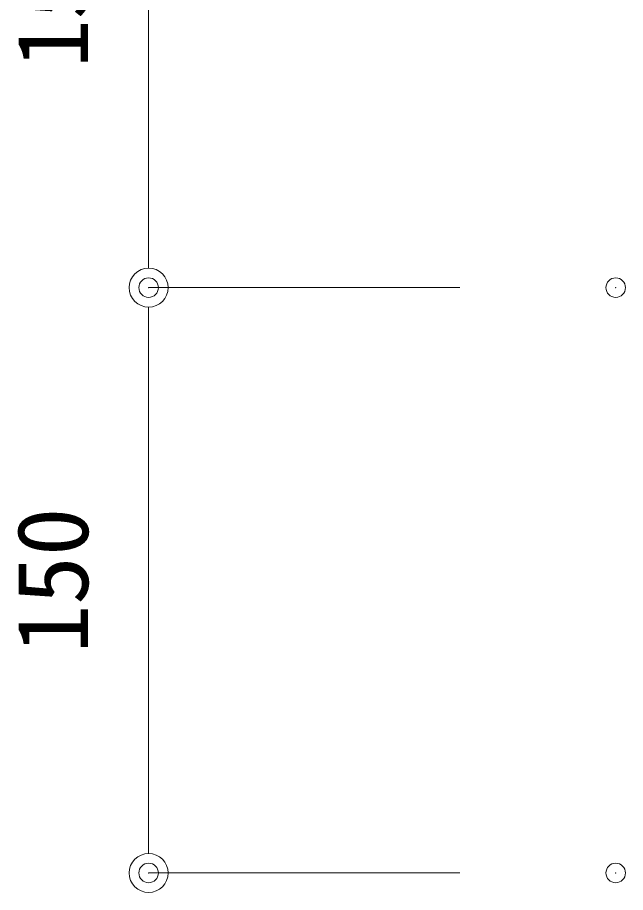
# Model space of a CAD drawing. Units: millimetres on the paper. Extents: x -420 to 420, y -297 to 297.
# Drawn here: x -338.43 to -322.85, y -219.31 to -196.89 of the extents above; entities that cross this region are included whole.
import ezdxf
from ezdxf.enums import TextEntityAlignment as Align

# ---------------------------------------------------------------- set-up
doc = ezdxf.new("R2010")
doc.units = ezdxf.units.MM
doc.header["$PDMODE"] = 32
doc.header["$PDSIZE"] = 0.5
for name, color, linetype, lineweight in [('0-0_0', 7, 'Continuous', 5), ('0-1_Defpoints', 7, 'Continuous', 18), ('0-F_0-A12-寸法_目地', 5, 'Continuous', 18)]:
    doc.layers.add(name, color=color, linetype=linetype, lineweight=lineweight)
doc.styles.add('ＭＳ ゴシック', font='')
doc.styles.get('ＭＳ ゴシック').set_extended_font_data('MS Gothic')

# ---------------------------------------------------------------- blocks, each defined once
blk = doc.blocks.new('_Dot')
at = {"layer": '0-0_0'}
blk.add_line((-0.5, 0), (-1, 0), dxfattribs=at)
for radius in [0.5, 0.25]:
    blk.add_circle((0, 0), radius, dxfattribs=at)
blk = doc.blocks.new('D9')
at = {"layer": '0-1_Defpoints'}
for p in [(97.402, 108.191), (85.428, 93.191), (97.402, 93.191)]:
    blk.add_point(p, dxfattribs=at)
at = {"layer": '0-F_0-A12-寸法_目地'}
for p, q in [((93.402, 108.191), (85.428, 108.191)), ((85.428, 107.191), (85.428, 94.191)), ((93.402, 93.191), (85.428, 93.191))]:
    blk.add_line(p, q, dxfattribs=at)
for p, rotation in [((85.428, 108.191), 90), ((85.428, 93.191), 270)]:
    blk.add_blockref('_Dot', p, dxfattribs=dict(at, rotation=rotation))
at = {"layer": '0-F_0-A12-寸法_目地', "color": 7, "style": 'ＭＳ ゴシック'}
blk.add_text('150', height=1.833, rotation=90, dxfattribs=at).set_placement((84.427, 98.816), align=Align.BOTTOM_LEFT)
blk = doc.blocks.new('D19')
at = {"layer": '0-1_Defpoints'}
for p in [(97.402, 93.191), (85.428, 78.191), (97.402, 78.191)]:
    blk.add_point(p, dxfattribs=at)
at = {"layer": '0-F_0-A12-寸法_目地'}
for p, q in [((93.402, 93.191), (85.428, 93.191)), ((85.428, 92.191), (85.428, 79.191)), ((93.402, 78.191), (85.428, 78.191))]:
    blk.add_line(p, q, dxfattribs=at)
for p, rotation in [((85.428, 93.191), 90), ((85.428, 78.191), 270)]:
    blk.add_blockref('_Dot', p, dxfattribs=dict(at, rotation=rotation))
at = {"layer": '0-F_0-A12-寸法_目地', "color": 7, "style": 'ＭＳ ゴシック'}
blk.add_text('150', height=1.833, rotation=90, dxfattribs=at).set_placement((84.427, 83.816), align=Align.BOTTOM_LEFT)

msp = doc.modelspace()

# ---------------------------------------------------------------- block references
at = {"layer": '0-F_0-A12-寸法_目地'}
for name in ['D9', 'D19']:
    msp.add_blockref(name, (-420.5, -297), dxfattribs=at)

doc.saveas('drawing.dxf')
